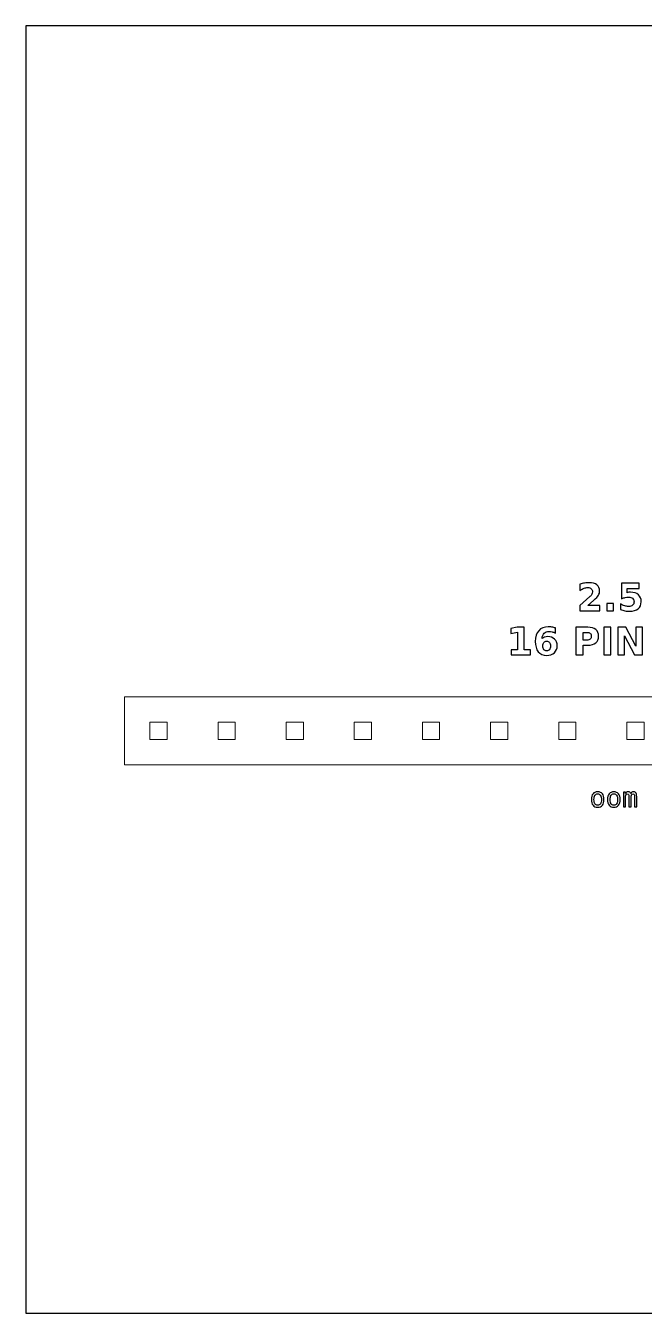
# Model space of a CAD drawing. Header units: centimetres. Extents: x -12.9 to -8.1, y -17.25 to -12.45.
# Drawn here: x -12.9 to -10.594, y -17.25 to -12.45 of the extents above; entities that cross this region are included whole.
import ezdxf

# ---------------------------------------------------------------- set-up
doc = ezdxf.new("R2010")
doc.units = ezdxf.units.CM
doc.header["$MEASUREMENT"] = 0
doc.layers.add('Layer 1', color=7, linetype='Continuous')

msp = doc.modelspace()

# ---------------------------------------------------------------- linework, layer by layer
at = {"layer": 'Layer 1', "color": 7}
msp.add_lwpolyline([(-12.9, -17.25), (-8.1, -17.25), (-8.1, -12.45), (-12.9, -12.45), (-12.9, -17.25)], close=True, dxfattribs=at)
at = {"layer": 'Layer 1', "color": 7, "lineweight": 20}
for points in [[(-12.532, -15.20555), (-8.468, -15.20555), (-8.468, -14.95155), (-12.532, -14.95155), (-12.532, -15.20555)], [(-12.437, -15.11055), (-12.373, -15.11055), (-12.373, -15.04655), (-12.437, -15.04655), (-12.437, -15.11055)], [(-12.183, -15.11055), (-12.119, -15.11055), (-12.119, -15.04655), (-12.183, -15.04655), (-12.183, -15.11055)], [(-11.929, -15.11055), (-11.865, -15.11055), (-11.865, -15.04655), (-11.929, -15.04655), (-11.929, -15.11055)], [(-11.675, -15.11055), (-11.611, -15.11055), (-11.611, -15.04655), (-11.675, -15.04655), (-11.675, -15.11055)], [(-11.421, -15.11055), (-11.357, -15.11055), (-11.357, -15.04655), (-11.421, -15.04655), (-11.421, -15.11055)], [(-11.167, -15.11055), (-11.103, -15.11055), (-11.103, -15.04655), (-11.167, -15.04655), (-11.167, -15.11055)], [(-10.913, -15.11055), (-10.849, -15.11055), (-10.849, -15.04655), (-10.913, -15.04655), (-10.913, -15.11055)], [(-10.659, -15.11055), (-10.595, -15.11055), (-10.595, -15.04655), (-10.659, -15.04655), (-10.659, -15.11055)]]:
    msp.add_lwpolyline(points, close=True, dxfattribs=at)
at = {"layer": 'Layer 1', "color": 250}
for points, knots in [([(-10.80502, -14.61152), (-10.80502, -14.61152), (-10.75974, -14.61152), (-10.75974, -14.61152), (-10.75974, -14.61152), (-10.75974, -14.61152), (-10.75974, -14.63102), (-10.75974, -14.63102), (-10.75974, -14.63102), (-10.75974, -14.63102), (-10.83451, -14.63102), (-10.83451, -14.63102), (-10.83451, -14.63102), (-10.83451, -14.63102), (-10.83451, -14.61152), (-10.83451, -14.61152), (-10.83451, -14.61152), (-10.83451, -14.61152), (-10.79695, -14.57839), (-10.79695, -14.57839), (-10.79695, -14.57839), (-10.79359, -14.57535), (-10.79112, -14.57239), (-10.78952, -14.5695), (-10.78952, -14.5695), (-10.7879, -14.5666), (-10.7871, -14.56359), (-10.7871, -14.56046), (-10.7871, -14.56046), (-10.7871, -14.55564), (-10.78872, -14.55176), (-10.79196, -14.54882), (-10.79196, -14.54882), (-10.79519, -14.54588), (-10.79949, -14.54443), (-10.80488, -14.54443), (-10.80488, -14.54443), (-10.80901, -14.54443), (-10.81353, -14.54532), (-10.81845, -14.54708), (-10.81845, -14.54708), (-10.82336, -14.54885), (-10.82863, -14.55148), (-10.83423, -14.55496), (-10.83423, -14.55496), (-10.83423, -14.55496), (-10.83423, -14.53236), (-10.83423, -14.53236), (-10.83423, -14.53236), (-10.82825, -14.53039), (-10.82235, -14.52888), (-10.81652, -14.52785), (-10.81652, -14.52785), (-10.81068, -14.52681), (-10.80497, -14.52629), (-10.79935, -14.52629), (-10.79935, -14.52629), (-10.78705, -14.52629), (-10.77748, -14.529), (-10.77066, -14.53443), (-10.77066, -14.53443), (-10.76384, -14.53984), (-10.76043, -14.54739), (-10.76043, -14.5571), (-10.76043, -14.5571), (-10.76043, -14.5627), (-10.76188, -14.56792), (-10.76478, -14.57277), (-10.76478, -14.57277), (-10.76767, -14.57761), (-10.77376, -14.5841), (-10.78303, -14.59224), (-10.78303, -14.59224), (-10.78303, -14.59224), (-10.80502, -14.61152), (-10.80502, -14.61152)], [0, 0, 0, 0, 0.0526316, 0.0526316, 0.0526316, 0.0526316, 0.1052632, 0.1052632, 0.1052632, 0.1052632, 0.1578947, 0.1578947, 0.1578947, 0.1578947, 0.2105263, 0.2105263, 0.2105263, 0.2105263, 0.2631579, 0.2631579, 0.2631579, 0.2631579, 0.3157895, 0.3157895, 0.3157895, 0.3157895, 0.3684211, 0.3684211, 0.3684211, 0.3684211, 0.4210526, 0.4210526, 0.4210526, 0.4210526, 0.4736842, 0.4736842, 0.4736842, 0.4736842, 0.5263158, 0.5263158, 0.5263158, 0.5263158, 0.5789474, 0.5789474, 0.5789474, 0.5789474, 0.6315789, 0.6315789, 0.6315789, 0.6315789, 0.6842105, 0.6842105, 0.6842105, 0.6842105, 0.7368421, 0.7368421, 0.7368421, 0.7368421, 0.7894737, 0.7894737, 0.7894737, 0.7894737, 0.8421053, 0.8421053, 0.8421053, 0.8421053, 0.8947368, 0.8947368, 0.8947368, 0.8947368, 0.9473684, 0.9473684, 0.9473684, 0.9473684, 1, 1, 1, 1]), ([(-10.67893, -14.52815), (-10.67893, -14.52815), (-10.61299, -14.52815), (-10.61299, -14.52815), (-10.61299, -14.52815), (-10.61299, -14.52815), (-10.61299, -14.54765), (-10.61299, -14.54765), (-10.61299, -14.54765), (-10.61299, -14.54765), (-10.65779, -14.54765), (-10.65779, -14.54765), (-10.65779, -14.54765), (-10.65779, -14.54765), (-10.65779, -14.56357), (-10.65779, -14.56357), (-10.65779, -14.56357), (-10.65577, -14.56303), (-10.65374, -14.56261), (-10.6517, -14.5623), (-10.6517, -14.5623), (-10.64965, -14.56199), (-10.64751, -14.56185), (-10.64532, -14.56185), (-10.64532, -14.56185), (-10.63277, -14.56185), (-10.62301, -14.56498), (-10.61602, -14.57126), (-10.61602, -14.57126), (-10.60904, -14.57752), (-10.60556, -14.58626), (-10.60556, -14.59746), (-10.60556, -14.59746), (-10.60556, -14.60858), (-10.60937, -14.61729), (-10.61696, -14.62359), (-10.61696, -14.62359), (-10.62456, -14.62987), (-10.63512, -14.63302), (-10.64862, -14.63302), (-10.64862, -14.63302), (-10.65445, -14.63302), (-10.66024, -14.63245), (-10.66595, -14.63133), (-10.66595, -14.63133), (-10.67167, -14.6302), (-10.67736, -14.6285), (-10.683, -14.6262), (-10.683, -14.6262), (-10.683, -14.6262), (-10.683, -14.60531), (-10.683, -14.60531), (-10.683, -14.60531), (-10.6774, -14.60854), (-10.67209, -14.61094), (-10.66706, -14.61253), (-10.66706, -14.61253), (-10.66202, -14.61416), (-10.65727, -14.61496), (-10.65283, -14.61496), (-10.65283, -14.61496), (-10.64638, -14.61496), (-10.64133, -14.61338), (-10.63763, -14.61023), (-10.63763, -14.61023), (-10.63394, -14.6071), (-10.63208, -14.60285), (-10.63208, -14.59746), (-10.63208, -14.59746), (-10.63208, -14.59205), (-10.63394, -14.58779), (-10.63763, -14.58467), (-10.63763, -14.58467), (-10.64133, -14.58154), (-10.64638, -14.57999), (-10.65283, -14.57999), (-10.65283, -14.57999), (-10.65664, -14.57999), (-10.66071, -14.58048), (-10.66501, -14.58147), (-10.66501, -14.58147), (-10.66934, -14.58245), (-10.67397, -14.58398), (-10.67893, -14.58605), (-10.67893, -14.58605), (-10.67893, -14.58605), (-10.67893, -14.52815), (-10.67893, -14.52815)], [0, 0, 0, 0, 0.0454545, 0.0454545, 0.0454545, 0.0454545, 0.0909091, 0.0909091, 0.0909091, 0.0909091, 0.1363636, 0.1363636, 0.1363636, 0.1363636, 0.1818182, 0.1818182, 0.1818182, 0.1818182, 0.2272727, 0.2272727, 0.2272727, 0.2272727, 0.2727273, 0.2727273, 0.2727273, 0.2727273, 0.3181818, 0.3181818, 0.3181818, 0.3181818, 0.3636364, 0.3636364, 0.3636364, 0.3636364, 0.4090909, 0.4090909, 0.4090909, 0.4090909, 0.4545455, 0.4545455, 0.4545455, 0.4545455, 0.5, 0.5, 0.5, 0.5, 0.5454545, 0.5454545, 0.5454545, 0.5454545, 0.5909091, 0.5909091, 0.5909091, 0.5909091, 0.6363636, 0.6363636, 0.6363636, 0.6363636, 0.6818182, 0.6818182, 0.6818182, 0.6818182, 0.7272727, 0.7272727, 0.7272727, 0.7272727, 0.7727273, 0.7727273, 0.7727273, 0.7727273, 0.8181818, 0.8181818, 0.8181818, 0.8181818, 0.8636364, 0.8636364, 0.8636364, 0.8636364, 0.9090909, 0.9090909, 0.9090909, 0.9090909, 0.9545455, 0.9545455, 0.9545455, 0.9545455, 1, 1, 1, 1]), ([(-10.7331, -14.60435), (-10.7331, -14.60435), (-10.70828, -14.60435), (-10.70828, -14.60435), (-10.70828, -14.60435), (-10.70828, -14.60435), (-10.70828, -14.63102), (-10.70828, -14.63102), (-10.70828, -14.63102), (-10.70828, -14.63102), (-10.7331, -14.63102), (-10.7331, -14.63102), (-10.7331, -14.63102), (-10.7331, -14.63102), (-10.7331, -14.60435), (-10.7331, -14.60435)], [0, 0, 0, 0, 0.25, 0.25, 0.25, 0.25, 0.5, 0.5, 0.5, 0.5, 0.75, 0.75, 0.75, 0.75, 1, 1, 1, 1]), ([(-11.09072, -14.77695), (-11.09072, -14.77695), (-11.06729, -14.77695), (-11.06729, -14.77695), (-11.06729, -14.77695), (-11.06729, -14.77695), (-11.06729, -14.71046), (-11.06729, -14.71046), (-11.06729, -14.71046), (-11.06729, -14.71046), (-11.09133, -14.71543), (-11.09133, -14.71543), (-11.09133, -14.71543), (-11.09133, -14.71543), (-11.09133, -14.69736), (-11.09133, -14.69736), (-11.09133, -14.69736), (-11.09133, -14.69736), (-11.06743, -14.6924), (-11.06743, -14.6924), (-11.06743, -14.6924), (-11.06743, -14.6924), (-11.04222, -14.6924), (-11.04222, -14.6924), (-11.04222, -14.6924), (-11.04222, -14.6924), (-11.04222, -14.77695), (-11.04222, -14.77695), (-11.04222, -14.77695), (-11.04222, -14.77695), (-11.0188, -14.77695), (-11.0188, -14.77695), (-11.0188, -14.77695), (-11.0188, -14.77695), (-11.0188, -14.79527), (-11.0188, -14.79527), (-11.0188, -14.79527), (-11.0188, -14.79527), (-11.09072, -14.79527), (-11.09072, -14.79527), (-11.09072, -14.79527), (-11.09072, -14.79527), (-11.09072, -14.77695), (-11.09072, -14.77695)], [0, 0, 0, 0, 0.0909091, 0.0909091, 0.0909091, 0.0909091, 0.1818182, 0.1818182, 0.1818182, 0.1818182, 0.2727273, 0.2727273, 0.2727273, 0.2727273, 0.3636364, 0.3636364, 0.3636364, 0.3636364, 0.4545455, 0.4545455, 0.4545455, 0.4545455, 0.5454545, 0.5454545, 0.5454545, 0.5454545, 0.6363636, 0.6363636, 0.6363636, 0.6363636, 0.7272727, 0.7272727, 0.7272727, 0.7272727, 0.8181818, 0.8181818, 0.8181818, 0.8181818, 0.9090909, 0.9090909, 0.9090909, 0.9090909, 1, 1, 1, 1]), ([(-10.92522, -14.69508), (-10.92522, -14.69508), (-10.92522, -14.71411), (-10.92522, -14.71411), (-10.92522, -14.71411), (-10.92959, -14.71204), (-10.93368, -14.71051), (-10.93754, -14.70952), (-10.93754, -14.70952), (-10.9414, -14.70853), (-10.94518, -14.70804), (-10.94885, -14.70804), (-10.94885, -14.70804), (-10.95676, -14.70804), (-10.96289, -14.71023), (-10.96731, -14.71463), (-10.96731, -14.71463), (-10.97171, -14.719), (-10.9743, -14.72551), (-10.97503, -14.73415), (-10.97503, -14.73415), (-10.972, -14.73191), (-10.9687, -14.73022), (-10.96517, -14.72909), (-10.96517, -14.72909), (-10.96165, -14.72796), (-10.95779, -14.7274), (-10.9536, -14.7274), (-10.9536, -14.7274), (-10.94309, -14.7274), (-10.9346, -14.73048), (-10.92816, -14.73664), (-10.92816, -14.73664), (-10.92169, -14.74278), (-10.91847, -14.75084), (-10.91847, -14.76082), (-10.91847, -14.76082), (-10.91847, -14.77185), (-10.92207, -14.78067), (-10.92929, -14.78732), (-10.92929, -14.78732), (-10.93648, -14.79395), (-10.94617, -14.79727), (-10.95828, -14.79727), (-10.95828, -14.79727), (-10.97164, -14.79727), (-10.98199, -14.79275), (-10.98933, -14.78372), (-10.98933, -14.78372), (-10.99664, -14.77471), (-11.00031, -14.7619), (-11.00031, -14.74532), (-11.00031, -14.74532), (-11.00031, -14.72834), (-10.99603, -14.71498), (-10.98747, -14.70527), (-10.98747, -14.70527), (-10.97889, -14.69555), (-10.96715, -14.69068), (-10.95222, -14.69068), (-10.95222, -14.69068), (-10.94749, -14.69068), (-10.9429, -14.69106), (-10.93843, -14.69179), (-10.93843, -14.69179), (-10.93399, -14.69252), (-10.92959, -14.69362), (-10.92522, -14.69508)], [0, 0, 0, 0, 0.0588235, 0.0588235, 0.0588235, 0.0588235, 0.1176471, 0.1176471, 0.1176471, 0.1176471, 0.1764706, 0.1764706, 0.1764706, 0.1764706, 0.2352941, 0.2352941, 0.2352941, 0.2352941, 0.2941176, 0.2941176, 0.2941176, 0.2941176, 0.3529412, 0.3529412, 0.3529412, 0.3529412, 0.4117647, 0.4117647, 0.4117647, 0.4117647, 0.4705882, 0.4705882, 0.4705882, 0.4705882, 0.5294118, 0.5294118, 0.5294118, 0.5294118, 0.5882353, 0.5882353, 0.5882353, 0.5882353, 0.6470588, 0.6470588, 0.6470588, 0.6470588, 0.7058824, 0.7058824, 0.7058824, 0.7058824, 0.7647059, 0.7647059, 0.7647059, 0.7647059, 0.8235294, 0.8235294, 0.8235294, 0.8235294, 0.8823529, 0.8823529, 0.8823529, 0.8823529, 0.9411765, 0.9411765, 0.9411765, 0.9411765, 1, 1, 1, 1]), ([(-10.84878, -14.6924), (-10.84878, -14.6924), (-10.80476, -14.6924), (-10.80476, -14.6924), (-10.80476, -14.6924), (-10.79166, -14.6924), (-10.78161, -14.69532), (-10.7746, -14.70113), (-10.7746, -14.70113), (-10.7676, -14.70694), (-10.76409, -14.71521), (-10.76409, -14.72596), (-10.76409, -14.72596), (-10.76409, -14.73673), (-10.7676, -14.74503), (-10.7746, -14.75084), (-10.7746, -14.75084), (-10.78161, -14.75665), (-10.79166, -14.75957), (-10.80476, -14.75957), (-10.80476, -14.75957), (-10.80476, -14.75957), (-10.82225, -14.75957), (-10.82225, -14.75957), (-10.82225, -14.75957), (-10.82225, -14.75957), (-10.82225, -14.79527), (-10.82225, -14.79527), (-10.82225, -14.79527), (-10.82225, -14.79527), (-10.84878, -14.79527), (-10.84878, -14.79527), (-10.84878, -14.79527), (-10.84878, -14.79527), (-10.84878, -14.6924), (-10.84878, -14.6924)], [0, 0, 0, 0, 0.1111111, 0.1111111, 0.1111111, 0.1111111, 0.2222222, 0.2222222, 0.2222222, 0.2222222, 0.3333333, 0.3333333, 0.3333333, 0.3333333, 0.4444444, 0.4444444, 0.4444444, 0.4444444, 0.5555556, 0.5555556, 0.5555556, 0.5555556, 0.6666667, 0.6666667, 0.6666667, 0.6666667, 0.7777778, 0.7777778, 0.7777778, 0.7777778, 0.8888889, 0.8888889, 0.8888889, 0.8888889, 1, 1, 1, 1]), ([(-10.82225, -14.71162), (-10.82225, -14.71162), (-10.82225, -14.74035), (-10.82225, -14.74035), (-10.82225, -14.74035), (-10.82225, -14.74035), (-10.80758, -14.74035), (-10.80758, -14.74035), (-10.80758, -14.74035), (-10.80243, -14.74035), (-10.79845, -14.73911), (-10.79565, -14.73659), (-10.79565, -14.73659), (-10.79285, -14.7341), (-10.79144, -14.73055), (-10.79144, -14.72596), (-10.79144, -14.72596), (-10.79144, -14.72135), (-10.79285, -14.71782), (-10.79565, -14.71533), (-10.79565, -14.71533), (-10.79845, -14.71286), (-10.80243, -14.71162), (-10.80758, -14.71162), (-10.80758, -14.71162), (-10.80758, -14.71162), (-10.82225, -14.71162), (-10.82225, -14.71162)], [0, 0, 0, 0, 0.1428571, 0.1428571, 0.1428571, 0.1428571, 0.2857143, 0.2857143, 0.2857143, 0.2857143, 0.4285714, 0.4285714, 0.4285714, 0.4285714, 0.5714286, 0.5714286, 0.5714286, 0.5714286, 0.7142857, 0.7142857, 0.7142857, 0.7142857, 0.8571429, 0.8571429, 0.8571429, 0.8571429, 1, 1, 1, 1]), ([(-10.74537, -14.6924), (-10.74537, -14.6924), (-10.71884, -14.6924), (-10.71884, -14.6924), (-10.71884, -14.6924), (-10.71884, -14.6924), (-10.71884, -14.79527), (-10.71884, -14.79527), (-10.71884, -14.79527), (-10.71884, -14.79527), (-10.74537, -14.79527), (-10.74537, -14.79527), (-10.74537, -14.79527), (-10.74537, -14.79527), (-10.74537, -14.6924), (-10.74537, -14.6924)], [0, 0, 0, 0, 0.25, 0.25, 0.25, 0.25, 0.5, 0.5, 0.5, 0.5, 0.75, 0.75, 0.75, 0.75, 1, 1, 1, 1]), ([(-10.69288, -14.6924), (-10.69288, -14.6924), (-10.66325, -14.6924), (-10.66325, -14.6924), (-10.66325, -14.6924), (-10.66325, -14.6924), (-10.62583, -14.76296), (-10.62583, -14.76296), (-10.62583, -14.76296), (-10.62583, -14.76296), (-10.62583, -14.6924), (-10.62583, -14.6924), (-10.62583, -14.6924), (-10.62583, -14.6924), (-10.60069, -14.6924), (-10.60069, -14.6924), (-10.60069, -14.6924), (-10.60069, -14.6924), (-10.60069, -14.79527), (-10.60069, -14.79527), (-10.60069, -14.79527), (-10.60069, -14.79527), (-10.63032, -14.79527), (-10.63032, -14.79527), (-10.63032, -14.79527), (-10.63032, -14.79527), (-10.66774, -14.72471), (-10.66774, -14.72471), (-10.66774, -14.72471), (-10.66774, -14.72471), (-10.66774, -14.79527), (-10.66774, -14.79527), (-10.66774, -14.79527), (-10.66774, -14.79527), (-10.69288, -14.79527), (-10.69288, -14.79527), (-10.69288, -14.79527), (-10.69288, -14.79527), (-10.69288, -14.6924), (-10.69288, -14.6924)], [0, 0, 0, 0, 0.1, 0.1, 0.1, 0.1, 0.2, 0.2, 0.2, 0.2, 0.3, 0.3, 0.3, 0.3, 0.4, 0.4, 0.4, 0.4, 0.5, 0.5, 0.5, 0.5, 0.6, 0.6, 0.6, 0.6, 0.7, 0.7, 0.7, 0.7, 0.8, 0.8, 0.8, 0.8, 0.9, 0.9, 0.9, 0.9, 1, 1, 1, 1]), ([(-10.958, -14.74449), (-10.96266, -14.74449), (-10.96614, -14.746), (-10.96844, -14.74901), (-10.96844, -14.74901), (-10.97077, -14.75202), (-10.97192, -14.75654), (-10.97192, -14.76253), (-10.97192, -14.76253), (-10.97192, -14.76855), (-10.97077, -14.77307), (-10.96844, -14.77608), (-10.96844, -14.77608), (-10.96614, -14.77909), (-10.96266, -14.78059), (-10.958, -14.78059), (-10.958, -14.78059), (-10.95332, -14.78059), (-10.94982, -14.77909), (-10.94751, -14.77608), (-10.94751, -14.77608), (-10.94518, -14.77307), (-10.94403, -14.76855), (-10.94403, -14.76253), (-10.94403, -14.76253), (-10.94403, -14.75654), (-10.94518, -14.75202), (-10.94751, -14.74901), (-10.94751, -14.74901), (-10.94982, -14.746), (-10.95332, -14.74449), (-10.958, -14.74449)], [0, 0, 0, 0, 0.125, 0.125, 0.125, 0.125, 0.25, 0.25, 0.25, 0.25, 0.375, 0.375, 0.375, 0.375, 0.5, 0.5, 0.5, 0.5, 0.625, 0.625, 0.625, 0.625, 0.75, 0.75, 0.75, 0.75, 0.875, 0.875, 0.875, 0.875, 1, 1, 1, 1]), ([(-10.76772, -15.30616), (-10.76014, -15.30616), (-10.75434, -15.30861), (-10.75032, -15.31353), (-10.75032, -15.31353), (-10.7463, -15.31845), (-10.74429, -15.32557), (-10.74429, -15.33487), (-10.74429, -15.33487), (-10.74429, -15.34422), (-10.74629, -15.35134), (-10.75029, -15.35624), (-10.75029, -15.35624), (-10.75431, -15.36114), (-10.76011, -15.36359), (-10.76772, -15.36359), (-10.76772, -15.36359), (-10.77532, -15.36359), (-10.78111, -15.36114), (-10.78513, -15.35624), (-10.78513, -15.35624), (-10.78913, -15.35134), (-10.79113, -15.34422), (-10.79113, -15.33487), (-10.79113, -15.33487), (-10.79113, -15.32557), (-10.78913, -15.31845), (-10.78513, -15.31353), (-10.78513, -15.31353), (-10.78111, -15.30861), (-10.77532, -15.30616), (-10.76772, -15.30616)], [0, 0, 0, 0, 0.125, 0.125, 0.125, 0.125, 0.25, 0.25, 0.25, 0.25, 0.375, 0.375, 0.375, 0.375, 0.5, 0.5, 0.5, 0.5, 0.625, 0.625, 0.625, 0.625, 0.75, 0.75, 0.75, 0.75, 0.875, 0.875, 0.875, 0.875, 1, 1, 1, 1]), ([(-10.70751, -15.30616), (-10.69993, -15.30616), (-10.69413, -15.30861), (-10.69011, -15.31353), (-10.69011, -15.31353), (-10.68609, -15.31845), (-10.68408, -15.32557), (-10.68408, -15.33487), (-10.68408, -15.33487), (-10.68408, -15.34422), (-10.68608, -15.35134), (-10.69008, -15.35624), (-10.69008, -15.35624), (-10.6941, -15.36114), (-10.6999, -15.36359), (-10.70751, -15.36359), (-10.70751, -15.36359), (-10.71511, -15.36359), (-10.7209, -15.36114), (-10.72492, -15.35624), (-10.72492, -15.35624), (-10.72892, -15.35134), (-10.73092, -15.34422), (-10.73092, -15.33487), (-10.73092, -15.33487), (-10.73092, -15.32557), (-10.72892, -15.31845), (-10.72492, -15.31353), (-10.72492, -15.31353), (-10.7209, -15.30861), (-10.71511, -15.30616), (-10.70751, -15.30616)], [0, 0, 0, 0, 0.125, 0.125, 0.125, 0.125, 0.25, 0.25, 0.25, 0.25, 0.375, 0.375, 0.375, 0.375, 0.5, 0.5, 0.5, 0.5, 0.625, 0.625, 0.625, 0.625, 0.75, 0.75, 0.75, 0.75, 0.875, 0.875, 0.875, 0.875, 1, 1, 1, 1]), ([(-10.64439, -15.31305), (-10.64329, -15.3107), (-10.64187, -15.30896), (-10.64015, -15.30785), (-10.64015, -15.30785), (-10.63845, -15.30673), (-10.63639, -15.30616), (-10.63399, -15.30616), (-10.63399, -15.30616), (-10.62959, -15.30616), (-10.62648, -15.30786), (-10.62468, -15.31126), (-10.62468, -15.31126), (-10.62287, -15.31467), (-10.62197, -15.32107), (-10.62197, -15.33048), (-10.62197, -15.33048), (-10.62197, -15.33048), (-10.62197, -15.36217), (-10.62197, -15.36217), (-10.62197, -15.36217), (-10.62197, -15.36217), (-10.63017, -15.36217), (-10.63017, -15.36217), (-10.63017, -15.36217), (-10.63017, -15.36217), (-10.63017, -15.33087), (-10.63017, -15.33087), (-10.63017, -15.33087), (-10.63017, -15.32315), (-10.6306, -15.31837), (-10.63147, -15.31648), (-10.63147, -15.31648), (-10.63232, -15.31462), (-10.6339, -15.31368), (-10.63619, -15.31368), (-10.63619, -15.31368), (-10.63879, -15.31368), (-10.64057, -15.31468), (-10.64154, -15.31668), (-10.64154, -15.31668), (-10.64249, -15.31868), (-10.64297, -15.32342), (-10.64297, -15.33087), (-10.64297, -15.33087), (-10.64297, -15.33087), (-10.64297, -15.36217), (-10.64297, -15.36217), (-10.64297, -15.36217), (-10.64297, -15.36217), (-10.65117, -15.36217), (-10.65117, -15.36217), (-10.65117, -15.36217), (-10.65117, -15.36217), (-10.65117, -15.33087), (-10.65117, -15.33087), (-10.65117, -15.33087), (-10.65117, -15.32305), (-10.65164, -15.31823), (-10.65257, -15.31642), (-10.65257, -15.31642), (-10.65349, -15.3146), (-10.65515, -15.31368), (-10.65757, -15.31368), (-10.65757, -15.31368), (-10.65995, -15.31368), (-10.66161, -15.31468), (-10.66252, -15.31668), (-10.66252, -15.31668), (-10.66346, -15.31868), (-10.66392, -15.32342), (-10.66392, -15.33087), (-10.66392, -15.33087), (-10.66392, -15.33087), (-10.66392, -15.36217), (-10.66392, -15.36217), (-10.66392, -15.36217), (-10.66392, -15.36217), (-10.67207, -15.36217), (-10.67207, -15.36217), (-10.67207, -15.36217), (-10.67207, -15.36217), (-10.67207, -15.30748), (-10.67207, -15.30748), (-10.67207, -15.30748), (-10.67207, -15.30748), (-10.66392, -15.30748), (-10.66392, -15.30748), (-10.66392, -15.30748), (-10.66392, -15.30748), (-10.66392, -15.31216), (-10.66392, -15.31216), (-10.66392, -15.31216), (-10.66286, -15.31021), (-10.66151, -15.30873), (-10.65989, -15.3077), (-10.65989, -15.3077), (-10.65829, -15.30668), (-10.65645, -15.30616), (-10.6544, -15.30616), (-10.6544, -15.30616), (-10.65192, -15.30616), (-10.64987, -15.30673), (-10.64822, -15.30786), (-10.64822, -15.30786), (-10.64657, -15.30901), (-10.6453, -15.31073), (-10.64439, -15.31305)], [0, 0, 0, 0, 0.037037, 0.037037, 0.037037, 0.037037, 0.0740741, 0.0740741, 0.0740741, 0.0740741, 0.1111111, 0.1111111, 0.1111111, 0.1111111, 0.1481481, 0.1481481, 0.1481481, 0.1481481, 0.1851852, 0.1851852, 0.1851852, 0.1851852, 0.2222222, 0.2222222, 0.2222222, 0.2222222, 0.2592593, 0.2592593, 0.2592593, 0.2592593, 0.2962963, 0.2962963, 0.2962963, 0.2962963, 0.3333333, 0.3333333, 0.3333333, 0.3333333, 0.3703704, 0.3703704, 0.3703704, 0.3703704, 0.4074074, 0.4074074, 0.4074074, 0.4074074, 0.4444444, 0.4444444, 0.4444444, 0.4444444, 0.4814815, 0.4814815, 0.4814815, 0.4814815, 0.5185185, 0.5185185, 0.5185185, 0.5185185, 0.5555556, 0.5555556, 0.5555556, 0.5555556, 0.5925926, 0.5925926, 0.5925926, 0.5925926, 0.6296296, 0.6296296, 0.6296296, 0.6296296, 0.6666667, 0.6666667, 0.6666667, 0.6666667, 0.7037037, 0.7037037, 0.7037037, 0.7037037, 0.7407407, 0.7407407, 0.7407407, 0.7407407, 0.7777778, 0.7777778, 0.7777778, 0.7777778, 0.8148148, 0.8148148, 0.8148148, 0.8148148, 0.8518519, 0.8518519, 0.8518519, 0.8518519, 0.8888889, 0.8888889, 0.8888889, 0.8888889, 0.9259259, 0.9259259, 0.9259259, 0.9259259, 0.962963, 0.962963, 0.962963, 0.962963, 1, 1, 1, 1]), ([(-10.76772, -15.31378), (-10.77229, -15.31378), (-10.77574, -15.31555), (-10.77809, -15.3191), (-10.77809, -15.3191), (-10.78044, -15.32265), (-10.78161, -15.32792), (-10.78161, -15.33487), (-10.78161, -15.33487), (-10.78161, -15.3418), (-10.78044, -15.34705), (-10.77809, -15.35062), (-10.77809, -15.35062), (-10.77574, -15.35419), (-10.77229, -15.35597), (-10.76772, -15.35597), (-10.76772, -15.35597), (-10.76314, -15.35597), (-10.75967, -15.35419), (-10.75732, -15.35062), (-10.75732, -15.35062), (-10.75497, -15.34705), (-10.75381, -15.3418), (-10.75381, -15.33487), (-10.75381, -15.33487), (-10.75381, -15.32792), (-10.75497, -15.32265), (-10.75732, -15.3191), (-10.75732, -15.3191), (-10.75967, -15.31555), (-10.76314, -15.31378), (-10.76772, -15.31378)], [0, 0, 0, 0, 0.125, 0.125, 0.125, 0.125, 0.25, 0.25, 0.25, 0.25, 0.375, 0.375, 0.375, 0.375, 0.5, 0.5, 0.5, 0.5, 0.625, 0.625, 0.625, 0.625, 0.75, 0.75, 0.75, 0.75, 0.875, 0.875, 0.875, 0.875, 1, 1, 1, 1]), ([(-10.70751, -15.31378), (-10.71208, -15.31378), (-10.71553, -15.31555), (-10.71788, -15.3191), (-10.71788, -15.3191), (-10.72023, -15.32265), (-10.7214, -15.32792), (-10.7214, -15.33487), (-10.7214, -15.33487), (-10.7214, -15.3418), (-10.72023, -15.34705), (-10.71788, -15.35062), (-10.71788, -15.35062), (-10.71553, -15.35419), (-10.71208, -15.35597), (-10.70751, -15.35597), (-10.70751, -15.35597), (-10.70293, -15.35597), (-10.69946, -15.35419), (-10.69711, -15.35062), (-10.69711, -15.35062), (-10.69476, -15.34705), (-10.6936, -15.3418), (-10.6936, -15.33487), (-10.6936, -15.33487), (-10.6936, -15.32792), (-10.69476, -15.32265), (-10.69711, -15.3191), (-10.69711, -15.3191), (-10.69946, -15.31555), (-10.70293, -15.31378), (-10.70751, -15.31378)], [0, 0, 0, 0, 0.125, 0.125, 0.125, 0.125, 0.25, 0.25, 0.25, 0.25, 0.375, 0.375, 0.375, 0.375, 0.5, 0.5, 0.5, 0.5, 0.625, 0.625, 0.625, 0.625, 0.75, 0.75, 0.75, 0.75, 0.875, 0.875, 0.875, 0.875, 1, 1, 1, 1])]:
    msp.add_open_spline(points, degree=3, knots=knots, dxfattribs=at)

doc.saveas('drawing.dxf')
